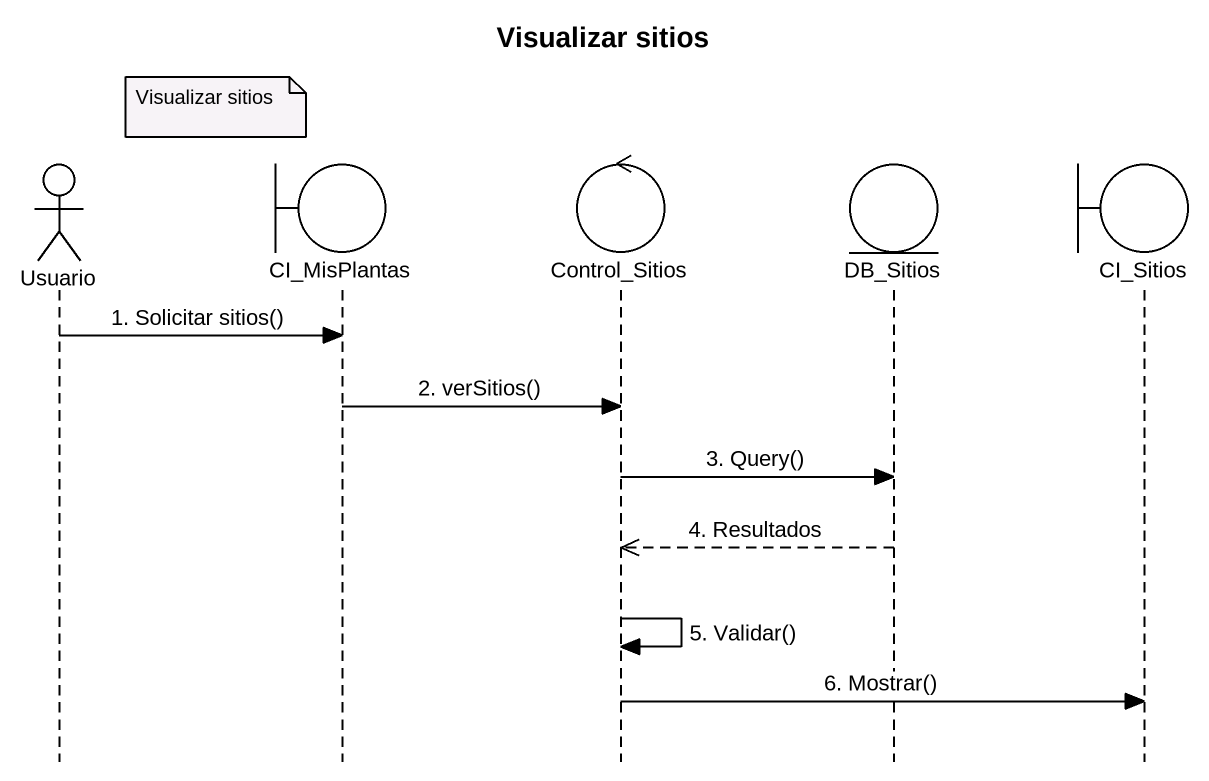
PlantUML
@startuml
title Visualizar sitios
hide footbox
actor Usuario
boundary CI_MisPlantas
control Control_Sitios
entity DB_Sitios
boundary CI_Sitios

note left of CI_MisPlantas : Visualizar sitios
Usuario -> CI_MisPlantas : 1. Solicitar sitios()
CI_MisPlantas -> Control_Sitios : 2. verSitios()
Control_Sitios -> DB_Sitios : 3. Query()
DB_Sitios -->> Control_Sitios : 4. Resultados
Control_Sitios -> Control_Sitios : 5. Validar()
Control_Sitios -> CI_Sitios : 6. Mostrar()
@enduml
